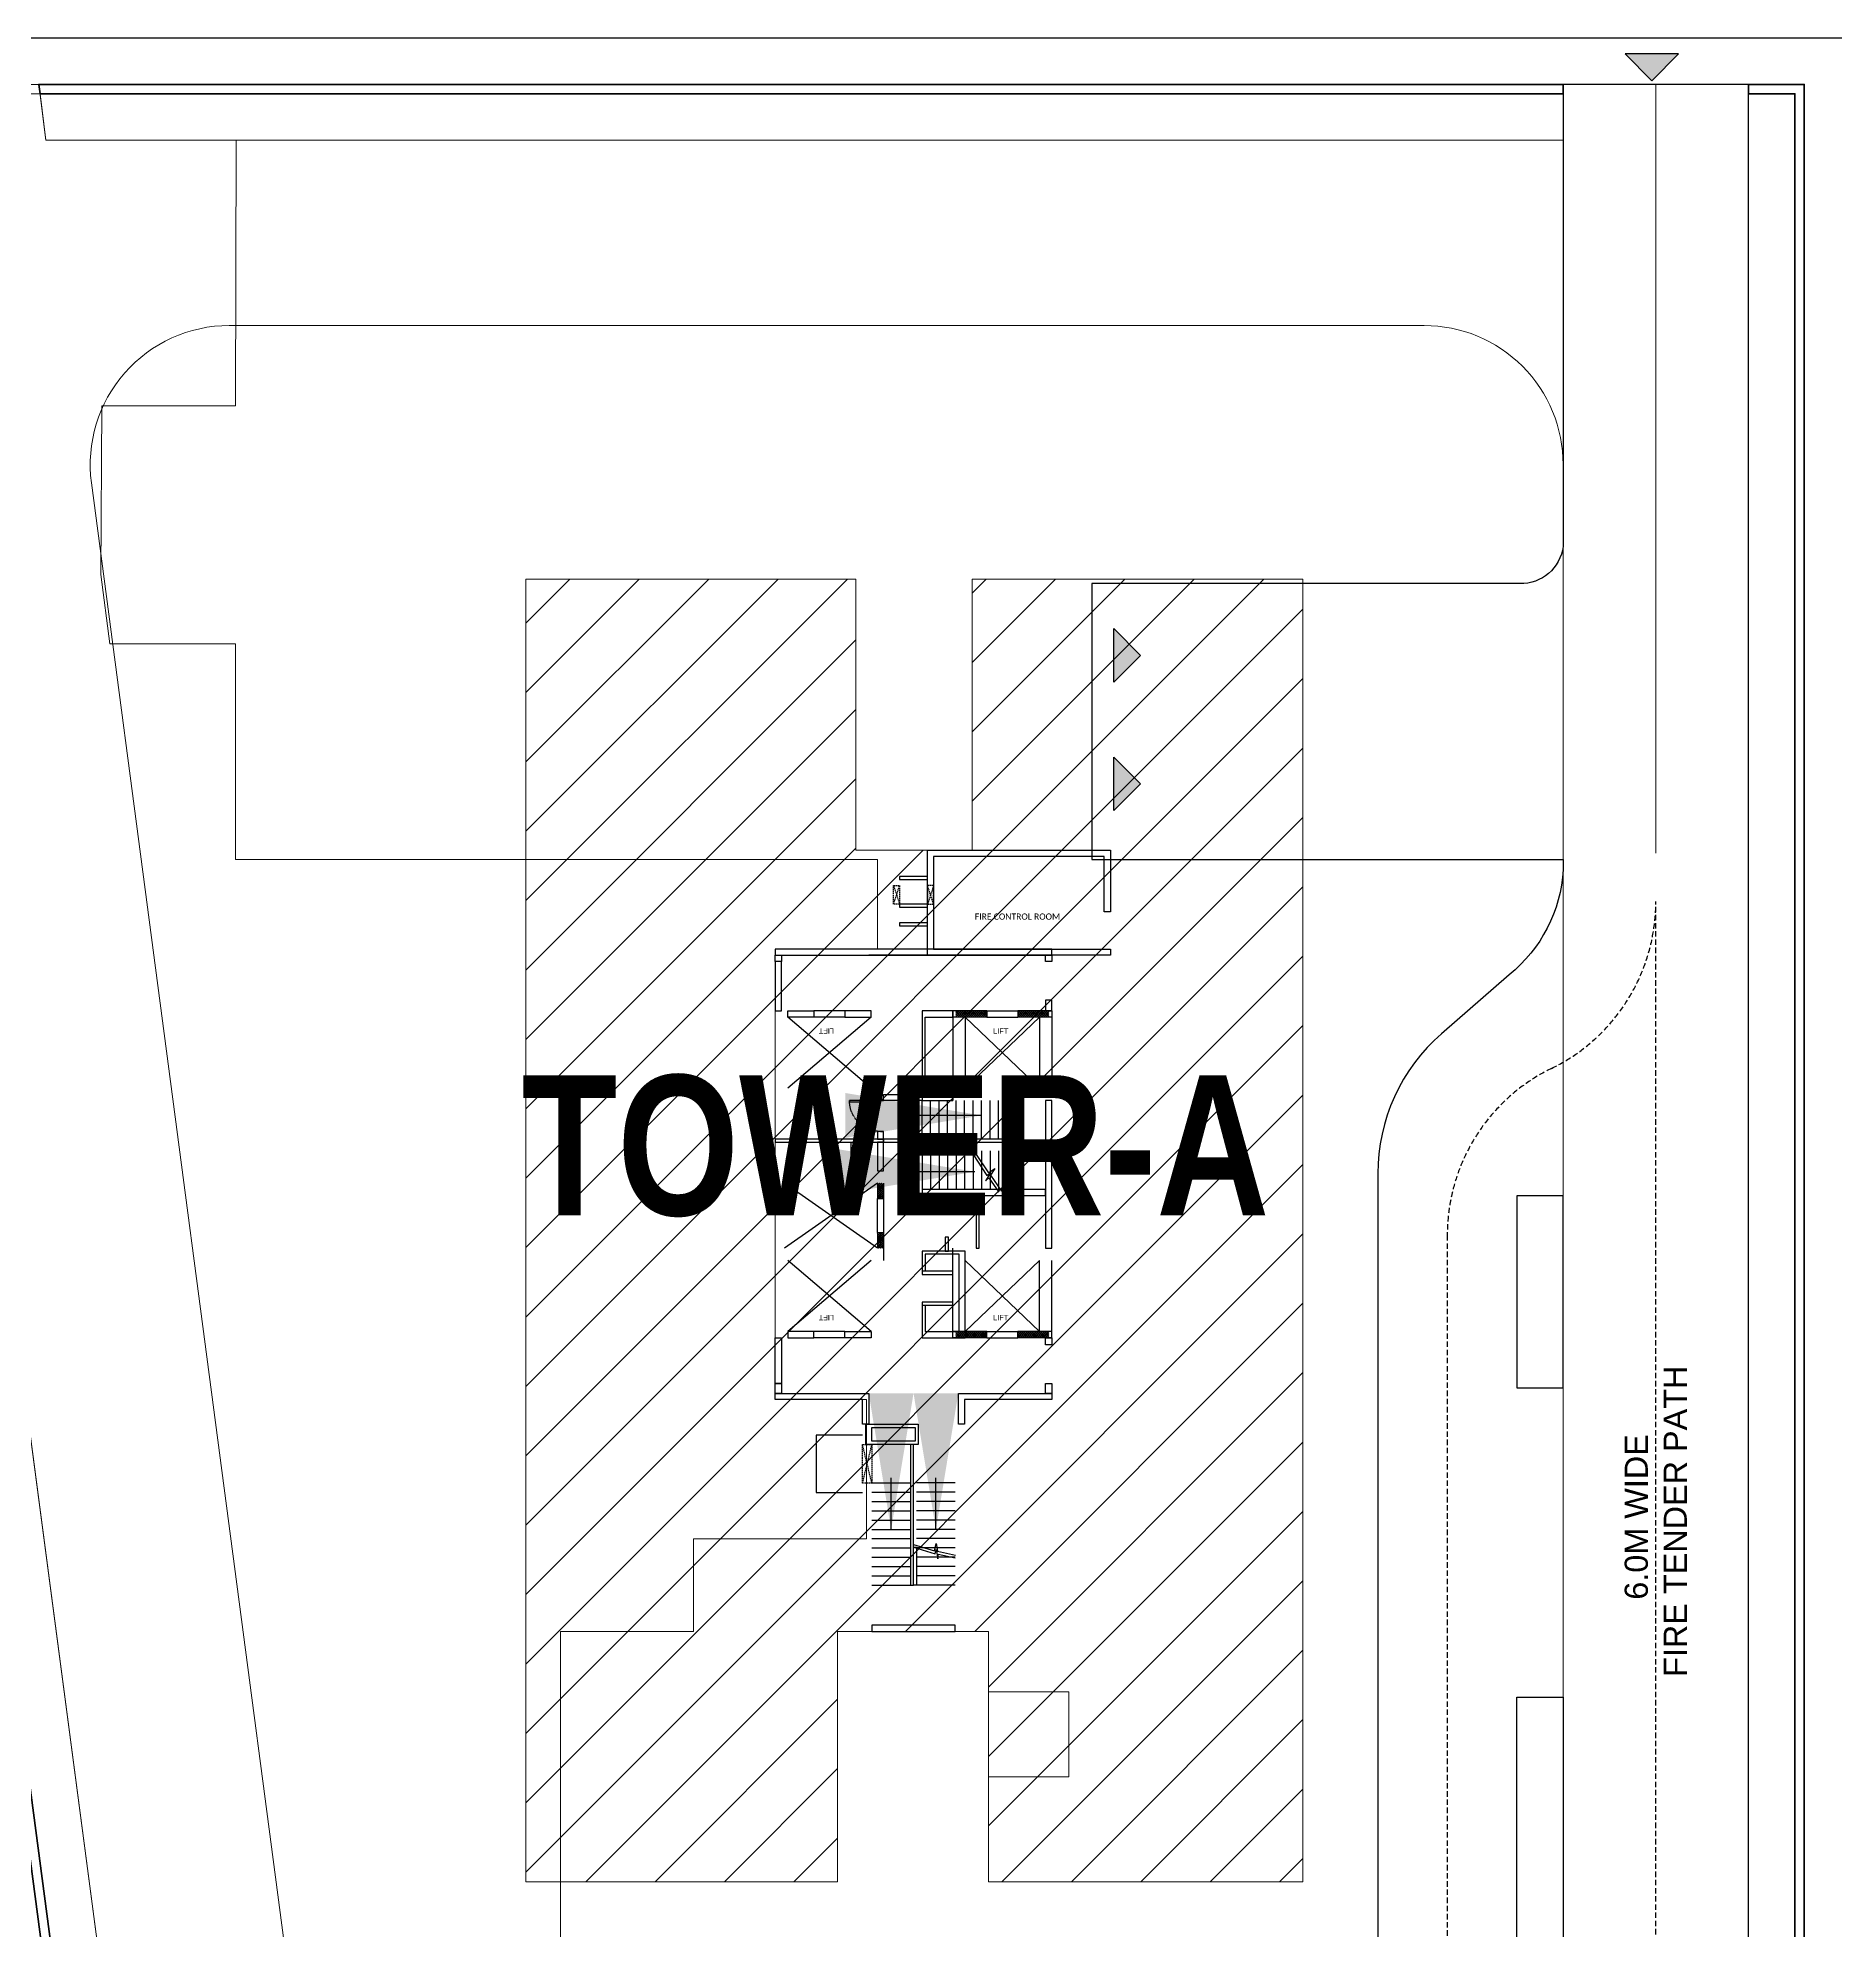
# Model space of a CAD drawing. Header units: millimetres. Extents: x 2061841 to 105821645, y -77612 to 48520811.
# Drawn here: x 2925514 to 2928812, y 38277 to 41748 of the extents above; entities that cross this region are included whole.
import ezdxf

# ---------------------------------------------------------------- set-up
doc = ezdxf.new("R2010")
doc.units = ezdxf.units.MM
doc.header["$LTSCALE"] = 10
doc.header["$MEASUREMENT"] = 0
for name, pattern in [('1035_Tower Layout$0$HIDDEN', [0.375, 0.25, -0.125]), ('DASHED', [0.75, 0.5, -0.25]), ('HIDDEN', [0.375, 0.25, -0.125])]:
    doc.linetypes.add(name, pattern=pattern)
for name, color, linetype in [('A-Parking Bays', 253, 'Continuous'), ('BORDER', 5, 'Continuous'), ('SANCTION-A1 594X841$0$A1_Title Block_A-TITLE', 3, 'Continuous')]:
    doc.layers.add(name, color=color, linetype=linetype)
doc.layers.add('A-Site', color=253, linetype='Continuous', lineweight=9)
doc.layers.add('Layer1', color=253, linetype='Continuous', lineweight=5)
doc.styles.add('1035_Tower Layout$0$WD-50', font='ARIALN.TTF', dxfattribs={"height": 150})
doc.styles.add('SANCTION-A1 594X841$0$A1_Title Block$0$A1_Title Block$0$MAS-TXTL', font='arialbd.ttf')
doc.styles.get("Standard").update_dxf_attribs({"font": 'calibri.ttf', "height": 2})
doc.styles.add('WD-500', font='arial.ttf', dxfattribs={"height": 750})
doc.dimstyles.new('DIM-CD', dxfattribs={"dimtxt": 150, "dimasz": 100, "dimexe": 0, "dimexo": 0, "dimgap": 1, "dimtad": 0, "dimdec": 0, "dimrnd": 5, "dimzin": 0, "dimdsep": 46, "dimtxsty": 'Standard', "dimblk": 'ARCHTICK', "dimcen": 0.09, "dimclrd": 256, "dimclre": 8, "dimclrt": 7, "dimadec": 0, "dimazin": 0, "dimtfac": 1, "dimtdec": 0, "dimtofl": 0, "dimtmove": 0, "dimatfit": 3, "dimfxl": 1, "dimtolj": 1, "dimtzin": 0, "dimarcsym": 0})

# ---------------------------------------------------------------- blocks, each defined once
blk = doc.blocks.new('A$C8e09e99a')
at = {"layer": 'A-Parking Bays', "ltscale": 125, "transparency": 33554483}
h = blk.add_hatch(color=256, dxfattribs=at)
h.dxf.hatch_style = 1
h.paths.add_polyline_path([(-1726, 1733), (1726, 1733), (0, 0)])
at = {"layer": 'A-Parking Bays', "ltscale": 125, "transparency": 33554534}
blk.add_lwpolyline([(-1726, 1733), (1726, 1733), (0, 0), (-1726, 1733)], dxfattribs=at)
blk = doc.blocks.new('*U39')
for p, q in [((0, 0), (0, -100)), ((1000, 0), (1000, -100))]:
    blk.add_line(p, q)
blk.add_lwpolyline([(0, 0), (0, 1000), (43.75, 1000), (43.75, 0)], close=True)
at = {"color": 8, "linetype": '1035_Tower Layout$0$HIDDEN'}
blk.add_arc((0, 0), 1000, 0, 90, dxfattribs=at)
blk = doc.blocks.new('_ArchTick')
at = {"color": 0, "linetype": 'ByBlock', "const_width": 0.15}
blk.add_lwpolyline([(-0.5, -0.5), (0.5, 0.5)], dxfattribs=at)

msp = doc.modelspace()

# ---------------------------------------------------------------- hatches: boundary and pattern name
h = msp.add_hatch()
h.set_pattern_fill('ANSI37', color=253, scale=0.8505, angle=270)
h.set_pattern_definition([(315, (2910763.4035, 61003.6002), (1.90942696, 1.90942696), []), (45, (2910763.4035, 61003.6002), (-1.90942696, 1.90942696), [])])
h.paths.add_polyline_path([(2927368.6, 39963.6), (2927368.6, 39952.3), (2927311.9, 39952.3), (2927311.9, 39963.6), (2927368.6, 39963.6)])
h.paths.add_polyline_path([(2927255.2, 39963.6), (2927255.2, 39952.3), (2927198.5, 39952.3), (2927198.5, 39963.6), (2927255.2, 39963.6)])
h = msp.add_hatch()
h.set_pattern_fill('ANSI37', color=253, scale=0.8505, angle=90)
h.set_pattern_definition([(135, (2928081.6165, 11486.1776), (-1.90942696, -1.90942696), []), (225, (2928081.6165, 11486.1776), (1.90942696, -1.90942696), [])])
h.paths.add_polyline_path([(2927065.5, 39556.9), (2927054.2, 39556.9), (2927054.2, 39528.6), (2927065.5, 39528.6)])
h.paths.add_polyline_path([(2927065.5, 39647.6), (2927054.2, 39647.6), (2927054.2, 39619.3), (2927065.5, 39619.3)])
h = msp.add_hatch()
h.set_pattern_fill('ANSI37', color=253, scale=0.8505)
h.set_pattern_definition([(45, (2952740.8237, 41918.2868), (-1.90942696, 1.90942696), []), (135, (2952740.8237, 41918.2868), (-1.90942696, -1.90942696), [])])
h.paths.add_polyline_path([(2927368.6, 39364.1), (2927368.6, 39375.5), (2927311.9, 39375.5), (2927311.9, 39364.1), (2927368.6, 39364.1)])
h.paths.add_polyline_path([(2927255.2, 39364.1), (2927255.2, 39375.5), (2927198.5, 39375.5), (2927198.5, 39364.1), (2927255.2, 39364.1)])
at = {"layer": 'Layer1'}
h = msp.add_hatch(dxfattribs=at)
h.set_pattern_fill('ANSI31', color=6, scale=28.35)
h.set_pattern_definition([(45, (2721424, 77677.71), (-63.647565, 63.647565), [])])
h.paths.add_polyline_path([(2927834.9, 40755.8), (2927228.2, 40755.8), (2927228.2, 40258.3), (2927014.8, 40258.3), (2927014.8, 40755.8), (2926409.4, 40755.8), (2926409.4, 38366.2), (2926981.3, 38366.2), (2926981.3, 38825.4), (2927258, 38825.4), (2927258, 38366.2), (2927834.9, 38366.2)])

# ---------------------------------------------------------------- linework, layer by layer
at = {"lineweight": 15, "ltscale": 10, "transparency": 33554559}
msp.add_line((2928482.7, 40252.7), (2928482.7, 41663), dxfattribs=at)
at = {"color": 253, "linetype": 'HIDDEN'}
for p, q in [((2927083.8, 40193.4), (2927095.1, 40159.3)), ((2927083.8, 40159.3), (2927095.1, 40193.3)), ((2927157.5, 40193.4), (2927146.2, 40159.3)), ((2927157.5, 40159.3), (2927146.2, 40193.3)), ((2927044.1, 39097.3, 0), (2927027.1, 39168.2, 0)), ((2927027.1, 39097.3, 0), (2927044.1, 39168.2, 0))]:
    msp.add_line(p, q, dxfattribs=at)
at = {"color": 253, "linetype": 'DASHED', "ltscale": 2}
for p, q in [((2928482.7, 36244.8, 0), (2928482.7, 40164.1, 0)), ((2928100, 39552.2, 0), (2928100, 36856.7, 0))]:
    msp.add_line(p, q, dxfattribs=at)
at = {"color": 253}
for p, q in [((2927202.9, 40065.8), (2927038.4, 40065.8)), ((2927042.8, 39952.3, 0), (2926889.7, 39821.9, 0)), ((2927042.8, 39821.9, 0), (2926889.7, 39952.3, 0)), ((2926994.6, 39963.6, 0), (2926937.9, 39963.6, 0)), ((2926994.6, 39952.3, 0), (2926937.9, 39952.3, 0)), ((2927192.8, 39963.6), (2927192.8, 39799.2)), ((2927255.2, 39963.6), (2927192.8, 39963.6)), ((2927255.2, 39952.3), (2927192.8, 39952.3)), ((2927215.5, 39952.3), (2927215.5, 39821.9)), ((2927215.5, 39952.3), (2927351.6, 39821.9)), ((2927215.5, 39821.9), (2927351.6, 39952.3)), ((2927255.2, 39963.6), (2927255.2, 39952.3)), ((2927255.2, 39963.6), (2927311.9, 39963.6)), ((2927255.2, 39952.3), (2927311.9, 39952.3)), ((2927374.2, 39963.6), (2927311.9, 39963.6)), ((2927311.9, 39963.6), (2927311.9, 39952.3)), ((2927374.2, 39952.3), (2927311.9, 39952.3)), ((2927351.6, 39952.3), (2927351.6, 39821.9)), ((2927374.2, 39963.6), (2927374.2, 39952.3)), ((2927374.2, 39952.3), (2927374.2, 39821.9)), ((2927136.4, 39728.3), (2927136.4, 39799.2)), ((2927152, 39728.3), (2927152, 39799.2)), ((2927167.6, 39728.3), (2927167.6, 39799.2)), ((2927183.1, 39728.3), (2927183.1, 39799.2)), ((2927198.7, 39728.3), (2927198.7, 39799.2)), ((2927214.3, 39728.3), (2927214.3, 39799.2)), ((2927229.9, 39728.3), (2927229.9, 39799.2)), ((2927245.5, 39728.3), (2927245.5, 39799.2)), ((2927261.1, 39728.3), (2927261.1, 39799.2)), ((2927276.7, 39728.3), (2927276.7, 39799.2)), ((2927292.3, 39728.3), (2927292.3, 39799.2)), ((2927292.3, 39725.6), (2927362.9, 39725.6)), ((2927292.3, 39710), (2927362.9, 39710)), ((2927136.4, 39707.2), (2927136.4, 39636.3)), ((2927152, 39707.2), (2927152, 39636.3)), ((2927167.6, 39707.2), (2927167.6, 39636.3)), ((2927183.1, 39707.2), (2927183.1, 39636.3)), ((2927198.7, 39707.2), (2927198.7, 39636.3)), ((2927214.3, 39707.2), (2927214.3, 39636.3)), ((2927229.9, 39707.2), (2927229.9, 39636.3)), ((2927245.5, 39707.2), (2927245.5, 39636.3)), ((2927261.1, 39707.2), (2927261.1, 39636.3)), ((2927276.7, 39707.2), (2927276.7, 39636.3)), ((2927292.3, 39707.2), (2927292.3, 39636.3)), ((2927054.2, 39528.6), (2926884.1, 39647.6, 0)), ((2927054.2, 39647.6), (2926884.1, 39528.6, 0)), ((2927054.2, 39647.6), (2927054.2, 39619.3, 0)), ((2927065.5, 39647.6), (2927065.5, 39619.3, 0)), ((2927054.2, 39556.9, 0), (2927054.2, 39619.3, 0)), ((2927054.2, 39619.3, 0), (2927065.5, 39619.3, 0)), ((2927065.5, 39619.3, 0), (2927065.5, 39556.9, 0)), ((2927054.2, 39556.9, 0), (2927054.2, 39528.6)), ((2927054.2, 39556.9, 0), (2927065.5, 39556.9, 0)), ((2927065.5, 39556.9, 0), (2927065.5, 39505.9, 0)), ((2927042.8, 39375.5, 0), (2926889.7, 39505.9, 0)), ((2927042.8, 39505.9, 0), (2926889.7, 39375.5, 0)), ((2927192.8, 39364.1, 0), (2927192.8, 39528.6, 0)), ((2927215.5, 39375.5, 0), (2927215.5, 39505.9, 0)), ((2927215.5, 39375.5, 0), (2927351.6, 39505.9, 0)), ((2927215.5, 39505.9, 0), (2927351.6, 39375.5, 0)), ((2927351.6, 39375.5, 0), (2927351.6, 39505.9, 0)), ((2927374.2, 39375.5, 0), (2927374.2, 39505.9, 0)), ((2926994.6, 39375.5, 0), (2926937.9, 39375.5, 0)), ((2926994.6, 39364.1, 0), (2926937.9, 39364.1, 0)), ((2927255.2, 39375.5, 0), (2927192.8, 39375.5, 0)), ((2927255.2, 39364.1, 0), (2927192.8, 39364.1, 0)), ((2927255.2, 39364.1, 0), (2927255.2, 39375.5, 0)), ((2927255.2, 39375.5, 0), (2927311.9, 39375.5, 0)), ((2927255.2, 39364.1, 0), (2927311.9, 39364.1, 0)), ((2927374.2, 39375.5, 0), (2927311.9, 39375.5, 0)), ((2927311.9, 39364.1, 0), (2927311.9, 39375.5, 0)), ((2927374.2, 39364.1, 0), (2927311.9, 39364.1, 0)), ((2927374.2, 39364.1, 0), (2927374.2, 39375.5, 0)), ((2927044.1, 39097.7, 0), (2927115, 39097.7, 0)), ((2927197.2, 39097.7, 0), (2927126.3, 39097.7, 0)), ((2927044.1, 39080.6, 0), (2927115, 39080.6, 0)), ((2927044.1, 39063.6, 0), (2927115, 39063.6, 0)), ((2927197.2, 39080.6, 0), (2927126.3, 39080.6, 0)), ((2927197.2, 39063.6, 0), (2927126.3, 39063.6, 0)), ((2927044.1, 39046.6, 0), (2927115, 39046.6, 0)), ((2927044.1, 39029.6, 0), (2927115, 39029.6, 0)), ((2927197.2, 39046.6, 0), (2927126.3, 39046.6, 0)), ((2927197.2, 39029.6, 0), (2927126.3, 39029.6, 0)), ((2927044.1, 39012.6, 0), (2927115, 39012.6, 0)), ((2927044.1, 38995.6, 0), (2927115, 38995.6, 0)), ((2927044.1, 38978.6, 0), (2927115, 38978.6, 0)), ((2927197.2, 39012.6, 0), (2927126.3, 39012.6, 0)), ((2927197.2, 38995.6, 0), (2927126.3, 38995.6, 0)), ((2927197.2, 38978.6, 0), (2927126.3, 38978.6, 0)), ((2927044.1, 38961.6, 0), (2927115, 38961.6, 0)), ((2927044.1, 38944.6, 0), (2927115, 38944.6, 0)), ((2927197.2, 38961.6, 0), (2927126.3, 38961.6, 0)), ((2927197.2, 38944.6, 0), (2927126.3, 38944.6, 0)), ((2927044.1, 38927.6, 0), (2927115, 38927.6, 0)), ((2927044.1, 38910.5, 0), (2927115, 38910.5, 0)), ((2927197.2, 38927.6, 0), (2927126.3, 38927.6, 0)), ((2927197.2, 38910.5, 0), (2927126.3, 38910.5, 0)), ((2927197.2, 38836.8), (2927044.1, 38836.8)), ((2927044.1, 38836.8), (2927044.1, 38825.4)), ((2927044.1, 38825.4), (2927197.2, 38825.4)), ((2927197.2, 38825.4), (2927197.2, 38836.8))]:
    msp.add_line(p, q, dxfattribs=at)
at = {"lineweight": 15, "ltscale": 10, "transparency": 33554687}
for points in [[(2928652.8, 41663.4), (2928652.8, 35499.7, -0.414214), (2928057.5, 34904.4), (2926178.9, 34904.4, -0.437863), (2925530.3, 35499.7), (2925530.3, 37531, -0.076844), (2925542.3, 37608.1, 0.067138), (2925636.7, 38149.5), (2925172.3, 41663), (2925515.5, 41663), (2925528.6, 41560.7), (2928312.6, 41561), (2928312.6, 41663.4)], [(2925977.6, 38166.4, -0.068902), (2925870.5, 37518), (2925870.5, 35499.7, 0.414214), (2926125.7, 35244.6), (2928057.5, 35244.6, 0.414214), (2928312.6, 35499.7), (2928312.6, 40965.6, 0.414214), (2928057.5, 41220.8), (2925865, 41220.8, 0.453245), (2925612.1, 40932.2)]]:
    msp.add_lwpolyline(points, format="xyb", close=True, dxfattribs=at)
at = {"color": 253}
msp.add_lwpolyline([(2928652.8, 34802.3), (2928652.8, 41663), (2928312.6, 41663), (2928312.6, 40815.4, -0.38121), (2928233.2, 40747.3), (2927447.9, 40747.3), (2927447.9, 40241.3), (2928312.6, 40241.3), (2928312.6, 40222.3, -0.211939), (2928213.6, 40030), (2928089.3, 39921.8, 0.216988), (2927972.4, 39665.1), (2927972.4, 36713.7, 0.186161)], format="xyb", dxfattribs=at)
at = {"color": 253, "lineweight": 9}
msp.add_lwpolyline([(2925174.6, 41646), (2925636.7, 38149.5, -0.167265), (2925152.8, 36902.1), (2922845.5, 34904.4), (2928312.6, 34904.4), (2928312.6, 34819.3), (2922617.4, 34819.3), (2925092, 36962, 0.165474), (2925551.4, 38145.6), (2925088.8, 41646)], format="xyb", close=True, dxfattribs=at)
at = {"color": 253, "lineweight": 9, "transparency": 33554483}
msp.add_lwpolyline([(2926473, 37889.4), (2926473, 38825.4), (2926716.8, 38825.4), (2926716.8, 38995.5), (2927034.2, 38995.5), (2927034.2, 39250.7), (2926867, 39250.7), (2926867, 40077.1), (2927054.2, 40077.1), (2927054.2, 40241.3), (2925876.2, 40241.3), (2925876.2, 40637.1), (2925645.7, 40637.1), (2925629.6, 40764.3), (2925631, 41073.7), (2925876.2, 41073.7), (2925877.6, 41561), (2925528.6, 41560.6), (2925518.1, 41646), (2925174.6, 41646), (2925636.7, 38149.5, -0.166689)], format="xyb", dxfattribs=at)
at = {"color": 253, "lineweight": 9}
msp.add_lwpolyline([(2925518.1, 41646), (2928312.6, 41646), (2928312.6, 41561), (2925528.6, 41561), (2925518.1, 41646)], dxfattribs=at)
msp.add_lwpolyline([(2928652.8, 34819.3), (2928737.9, 34819.3), (2928737.9, 41646), (2928652.8, 41646)], close=True, dxfattribs=at)
at = {"lineweight": 15, "ltscale": 10, "transparency": 33554559}
msp.add_lwpolyline([(2925977.6, 38166.4, -0.068902), (2925870.5, 37518), (2925870.5, 35499.7, 0.414214), (2926125.7, 35244.6), (2928057.5, 35244.6, 0.414214), (2928312.6, 35499.7), (2928312.6, 40965.6, 0.414214), (2928057.5, 41220.8), (2925865, 41220.8, 0.453245), (2925612.1, 40932.2)], format="xyb", close=True, dxfattribs=at)
at = {"color": 253}
for points in [[(2927470.6, 40145.2), (2927470.6, 40247), (2927157.5, 40247), (2927157.5, 40077.1), (2927482, 40077.1), (2927482, 40065.8), (2927146.2, 40065.8), (2927146.2, 40258.3), (2927482, 40258.3), (2927482, 40145.2), (2927470.6, 40145.2)], [(2927229.9, 39700), (2927255.2, 39661.9), (2927262, 39666.6), (2927252.5, 39652.2), (2927258.8, 39657.5), (2927277.2, 39631.3)], [(2927235.6, 39700), (2927258.2, 39666.7), (2927269.7, 39674.7), (2927261.6, 39662.4), (2927261.6, 39662.4), (2927282, 39633.1)], [(2927136.4, 39423.7), (2927136.4, 39364.1), (2927215.5, 39364.1), (2927215.5, 39522.9), (2927136.4, 39522.9), (2927136.4, 39486.1)], [(2927142, 39423.7), (2927142, 39375.5), (2927204.1, 39375.5), (2927204.1, 39517.2), (2927142, 39517.2), (2927142, 39486.1)], [(2926867, 39262.1), (2927038.4, 39262.1), (2927038.4, 39205.4), (2927027.1, 39205.4), (2927027.1, 39250.7), (2926867, 39250.7), (2926867, 39262.1)], [(2927120.6, 38985.1), (2927159.2, 38973.2), (2927162, 38987), (2927164.6, 38972.4), (2927164.6, 38972.4), (2927197.5, 38965.6)], [(2927120.6, 38980), (2927160.3, 38967.7), (2927162, 38975.7), (2927165, 38958.7), (2927165.9, 38967), (2927197.3, 38960.5)]]:
    msp.add_lwpolyline(points, dxfattribs=at)
for points in [[(2927146.2, 40210.4), (2927095.1, 40210.4), (2927095.1, 40204.7), (2927146.2, 40204.7)], [(2927146.2, 40159.3), (2927095.1, 40159.3), (2927095.1, 40153.7), (2927146.2, 40153.7)], [(2927146.2, 40125.3), (2927095.1, 40125.3), (2927095.1, 40119.6), (2927146.2, 40119.6)], [(2927374.2, 40077.1), (2926867, 40077.1), (2926867, 40065.8), (2927374.2, 40065.8)], [(2926878.4, 40054.4), (2926867, 40054.4), (2926867, 40065.8), (2926878.4, 40065.8)], [(2927374.2, 40054.4), (2927362.9, 40054.4), (2927362.9, 40065.8), (2927374.2, 40065.8)], [(2926867, 40054.4), (2926867, 39963.7), (2926878.4, 39963.7), (2926878.4, 40054.4)], [(2927192.8, 39963.6), (2927136.4, 39963.6), (2927136.4, 39799.2), (2927192.8, 39799.2), (2927192.8, 39810.5), (2927142, 39810.5), (2927142, 39952.3), (2927192.8, 39952.3)], [(2927362.9, 39983.6), (2927362.9, 39963.7), (2927374.2, 39963.7), (2927374.2, 39983.6)], [(2927136.4, 39799.2), (2927065.5, 39799.2), (2927065.5, 39810.5), (2927136.4, 39810.5)], [(2927362.9, 39528.6), (2927374.2, 39528.6), (2927374.2, 39799.2), (2927362.9, 39799.2)], [(2926867, 39722.6), (2927065.5, 39722.6), (2927065.5, 39728.3), (2926867, 39728.3)], [(2927006, 39722.6), (2927011.6, 39722.6), (2927011.6, 39670.3), (2927006, 39670.3)], [(2927065.5, 39722.6), (2927054.2, 39722.6), (2927054.2, 39670.3), (2927065.5, 39670.3)], [(2927292.3, 39707.2), (2927292.3, 39728.3), (2927065.5, 39728.3), (2927065.5, 39722.6), (2927286.6, 39722.6), (2927286.6, 39707.2)], [(2927362.9, 39636.3), (2927136.4, 39636.3), (2927136.4, 39625), (2927362.9, 39625)], [(2927184.6, 39599.5), (2927178.9, 39599.5), (2927178.9, 39625), (2927184.6, 39625)], [(2927241.3, 39625), (2927235.6, 39625), (2927235.6, 39528.6), (2927241.3, 39528.6)], [(2928227.6, 39272.1), (2928312.6, 39272.1), (2928312.6, 39624.7), (2928227.6, 39624.7)], [(2927184.6, 39548.4), (2927178.9, 39548.4), (2927178.9, 39522.9), (2927184.6, 39522.9)], [(2927136.4, 39480.4), (2927192.8, 39480.4), (2927192.8, 39486.1), (2927136.4, 39486.1)], [(2927136.4, 39423.7), (2927192.8, 39423.7), (2927192.8, 39429.4), (2927136.4, 39429.4)], [(2926867, 39280.4), (2926867, 39364.1), (2926878.4, 39364.1), (2926878.4, 39280.4)], [(2927362.9, 39351.4), (2927362.9, 39364.1), (2927374.2, 39364.1), (2927374.2, 39351.4)], [(2926878.4, 39262.1), (2926867, 39262.1), (2926867, 39280.4), (2926878.4, 39280.4)], [(2927374.2, 39262.1), (2927374.2, 39250.7), (2927214.2, 39250.7), (2927214.2, 39205.4), (2927202.9, 39205.4), (2927202.9, 39262.1)], [(2927374.2, 39262.1), (2927362.9, 39262.1), (2927362.9, 39280.4), (2927374.2, 39280.4)]]:
    msp.add_lwpolyline(points, close=True, dxfattribs=at)
at = {"color": 253, "linetype": 'HIDDEN'}
for points in [[(2927095.1, 40159.3), (2927083.8, 40159.3), (2927083.8, 40193.4), (2927095.1, 40193.4)], [(2927146.2, 40159.3), (2927157.5, 40159.3), (2927157.5, 40193.4), (2927146.2, 40193.4)]]:
    msp.add_lwpolyline(points, close=True, dxfattribs=at)
at = {"color": 253, "elevation": 0}
for points in [[(2926937.9, 39952.3), (2926889.7, 39952.3), (2926889.7, 39963.6), (2926937.9, 39963.6)], [(2926994.6, 39952.3), (2927042.8, 39952.3), (2927042.8, 39963.6), (2926994.6, 39963.6)], [(2927065.5, 39742.5), (2927054.2, 39742.5), (2927054.2, 39728.3), (2927065.5, 39728.3)], [(2926937.9, 39375.5), (2926889.7, 39375.5), (2926889.7, 39364.1), (2926937.9, 39364.1)], [(2926994.6, 39375.5), (2927042.8, 39375.5), (2927042.8, 39364.1), (2926994.6, 39364.1)], [(2927032.8, 39205.4), (2927129.1, 39205.4), (2927129.1, 39168.5), (2927032.8, 39168.5)], [(2927044.2, 39199.7), (2927123.5, 39199.7), (2927123.5, 39174.2), (2927044.2, 39174.2)], [(2927120.6, 39168.2), (2927115, 39168.2), (2927115, 38910.2), (2927120.6, 38910.2)], [(2927126.3, 38910.2), (2927120.6, 38910.2), (2927120.6, 38980), (2927126.3, 38980)], [(2928227.6, 38705.1), (2928312.6, 38705.1), (2928312.6, 37760.2), (2928227.6, 37760.2)]]:
    msp.add_lwpolyline(points, close=True, dxfattribs=at)
msp.add_lwpolyline([(2927027.1, 39185.2), (2926942, 39185.2), (2926942, 39080.3), (2927027.1, 39080.3)], dxfattribs=at)
at = {"color": 253, "linetype": 'HIDDEN', "elevation": 0}
msp.add_lwpolyline([(2927044.1, 39097.3), (2927027.1, 39097.3), (2927027.1, 39168.2), (2927044.1, 39168.2)], close=True, dxfattribs=at)
at = {"color": 253, "lineweight": 9, "transparency": 33554483}
msp.add_lwpolyline([(2927258, 38714.9), (2927405.4, 38714.9), (2927405.4, 38558.7), (2927258, 38558.7)], close=True, dxfattribs=at)
at = {"color": 253, "linetype": 'DASHED', "ltscale": 2}
for centre, start, end in [((2928142.5, 40164.1, 0), 295.944, 0), ((2928440.2, 39552.2, 0), 115.944, 180)]:
    msp.add_arc(centre, 340.2, start, end, dxfattribs=at)
at = {"layer": 'A-Site', "color": 6, "lineweight": 60}
msp.add_lwpolyline([(2925175.3, 41646), (2925173.2, 41663), (2925069.4, 41663), (2925534.4, 38144.8, -0.165102), (2925079.9, 36974), (2922571.7, 34802.3), (2928312.6, 34802.3), (2928312.6, 34819.3), (2922617.4, 34819.3), (2925092, 36962, 0.165474), (2925551.4, 38145.6), (2925088.8, 41646)], format="xyb", close=True, dxfattribs=at)
for points in [[(2925518.1, 41646), (2928312.6, 41646), (2928312.6, 41663), (2925515.5, 41663)], [(2928652.8, 34802.3), (2928754.9, 34802.3), (2928754.9, 41663), (2928652.8, 41663), (2928652.8, 41646), (2928737.9, 41646), (2928737.9, 34819.3), (2928652.8, 34819.3)]]:
    msp.add_lwpolyline(points, close=True, dxfattribs=at)
at = {"layer": 'BORDER'}
msp.add_lwpolyline([(2931198.6, 41748.4), (2931198.6, 34462.2), (2919698.6, 34462.2), (2919698.6, 41748.4)], close=True, dxfattribs=at)
at = {"layer": 'Layer1', "color": 1}
for p, q in [((2927228.2, 40745.2), (2927228.2, 40258.3)), ((2927228.2, 40258.3, 0), (2927014.8, 40258.3, 0)), ((2927258, 38825.4), (2926981.3, 38825.4)), ((2926981.3, 38825.4), (2926981.3, 38366.2)), ((2927258, 38825.4), (2927258, 38366.2))]:
    msp.add_line(p, q, dxfattribs=at)
at = {"layer": 'Layer1', "color": 1, "elevation": 0}
for points in [[(2927014.8, 40258.3), (2927014.8, 40755.8), (2926409.4, 40755.8), (2926409.4, 38366.2), (2926981.3, 38366.2)], [(2927258, 38366.2), (2927834.9, 38366.2), (2927834.9, 40755.8), (2927228.2, 40755.8)]]:
    msp.add_lwpolyline(points, dxfattribs=at)
msp.add_lwpolyline([(2927834.9, 40755.8), (2927228.2, 40755.8), (2927228.2, 40258.3), (2927014.8, 40258.3), (2927014.8, 40755.8), (2926409.4, 40755.8), (2926409.4, 38366.2), (2926981.3, 38366.2), (2926981.3, 38825.4), (2927258, 38825.4), (2927258, 38366.2), (2927834.9, 38366.2)], close=True, dxfattribs=at)

# ---------------------------------------------------------------- block references
at = {"color": 253, "ltscale": 125, "xscale": -0.02834999999999968, "yscale": 0.02834999999999968, "zscale": 0.02834999999999968}
msp.add_blockref('A$C8e09e99a', (2928475.6, 41669.7), dxfattribs=at)
at = {"color": 253, "ltscale": 125, "xscale": 0.02834999999999979, "yscale": 0.02834999999999979, "zscale": 0.02834999999999979, "rotation": 90}
for p in [(2927537, 40615.8), (2927537, 40380.2)]:
    msp.add_blockref('A$C8e09e99a', p, dxfattribs=at)
at = {"color": 253, "xscale": -0.05669999999999936, "yscale": 0.05669999999999936, "zscale": 0.05669999999999936, "rotation": 89.99999999999952}
msp.add_blockref('*U39', (2927059.8, 39799.2, 0), dxfattribs=at)

# ---------------------------------------------------------------- texts
at = {"style": 'WD-500'}
for s, height, p in [('FIRE TENDER PATH', 42.525, (2928539.6, 38742, 26.1)), ('6.0M WIDE', 42.52, (2928468, 38883.6, 26.1))]:
    msp.add_text(s, height=height, rotation=90, dxfattribs=at).set_placement(p)
at = {"color": 253, "insert": (2927233, 40142.3), "char_height": 11.34, "width": 183.883, "attachment_point": 1}
msp.add_mtext('FIRE CONTROL ROOM ', dxfattribs=at)
at = {"color": 253, "char_height": 9.92, "width": 31.851, "rotation": 180, "style": '1035_Tower Layout$0$WD-50'}
for insert, attachment_point in [((2926946.7, 39921.7, 0), 3), ((2926946.7, 39406.1, 0), 9)]:
    msp.add_mtext('LIFT', dxfattribs=dict(at, insert=insert, attachment_point=attachment_point))
at = {"color": 253, "char_height": 9.92, "width": 31.851, "style": '1035_Tower Layout$0$WD-50'}
for insert, attachment_point in [((2927294.6, 39921.7, 0), 9), ((2927294.6, 39406.1), 3)]:
    msp.add_mtext('LIFT', dxfattribs=dict(at, insert=insert, attachment_point=attachment_point))
at = {"layer": 'SANCTION-A1 594X841$0$A1_Title Block_A-TITLE', "linetype": 'ByBlock', "style": 'SANCTION-A1 594X841$0$A1_Title Block$0$A1_Title Block$0$MAS-TXTL', "width": 0.8}
msp.add_text('TOWER-A', height=257.02, dxfattribs=at).set_placement((2926401.6, 39588.6, 0))

# ---------------------------------------------------------------- leaders
at = {"color": 253}
for points, override in [([(2927245.5, 39771.9), (2927130.4, 39771.9)], {"dimasz": 250, "dimgap": 1, "dimtad": 0}), ([(2927233.3, 39668.6), (2927130.4, 39668.6)], {"dimasz": 250, "dimgap": 1, "dimtad": 0}), ([(2927079.5, 39012.3, 0), (2927079.5, 39107.3, 0)], {"dimasz": 250}), ([(2927161.7, 39012.3, 0), (2927161.7, 39107.3, 0)], {"dimasz": 250})]:
    msp.add_leader(points, dimstyle='DIM-CD', override=override, dxfattribs=at)

doc.saveas('drawing.dxf')
